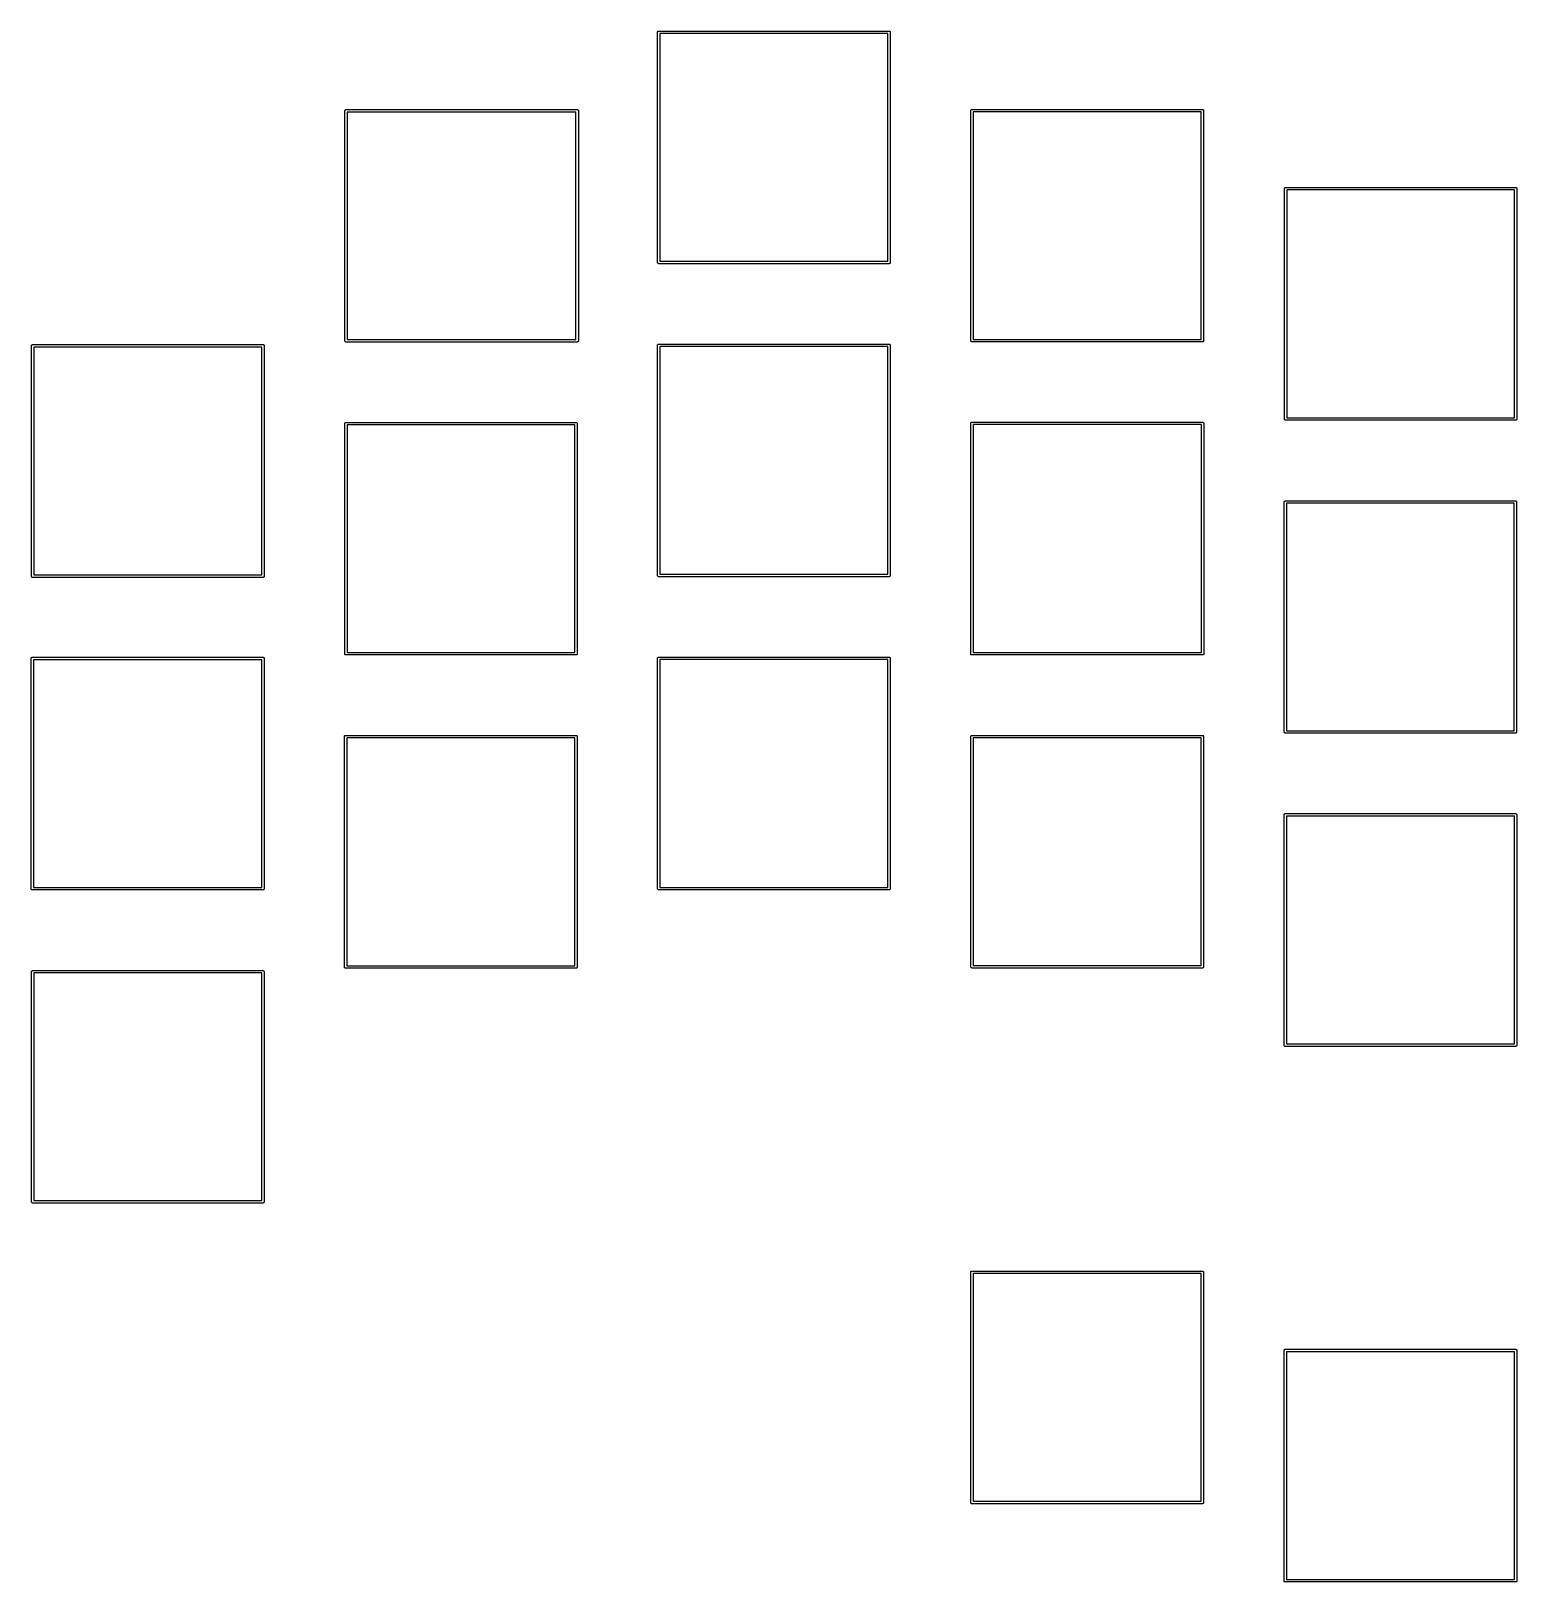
# Model space of a CAD drawing. Extents: x 146.7 to 237.1, y -130.3 to -35.9.
import ezdxf

# ---------------------------------------------------------------- set-up
doc = ezdxf.new("R2010")
doc.units = 0
doc.layers.add('BLACK', color=7, linetype='CONTINUOUS')

msp = doc.modelspace()

# ---------------------------------------------------------------- linework, layer by layer
at = {"layer": 'BLACK', "linetype": 'CONTINUOUS'}
for p, q in [((184.795, -35.96), (184.797, -35.9503)), ((184.795, -49.97), (184.795, -35.96)), ((184.796, -35.947), (184.798, -35.9441)), ((184.797, -35.9503), (184.796, -35.947)), ((184.798, -35.9441), (184.8, -35.9343)), ((184.8, -35.9343), (184.812, -35.9194)), ((184.812, -35.9194), (184.822, -35.9025)), ((184.822, -35.9025), (184.828, -35.9002)), ((184.828, -35.9002), (184.832, -35.895)), ((184.832, -35.895), (184.852, -35.8917)), ((184.852, -35.8917), (184.87, -35.885)), ((184.87, -35.885), (198.88, -35.885)), ((184.945, -36.035), (184.945, -49.895)), ((198.805, -36.035), (184.945, -36.035)), ((198.805, -49.895), (198.805, -36.035)), ((198.88, -35.885), (198.89, -35.8867)), ((198.89, -35.8867), (198.893, -35.8861)), ((198.893, -35.8861), (198.896, -35.8878)), ((198.896, -35.8878), (198.906, -35.8895)), ((198.906, -35.8895), (198.921, -35.902)), ((198.921, -35.902), (198.937, -35.9118)), ((198.937, -35.9118), (198.94, -35.9181)), ((198.94, -35.9181), (198.945, -35.9225)), ((198.945, -35.9225), (198.948, -35.9417)), ((198.948, -35.9417), (198.955, -35.96)), ((198.955, -35.96), (198.955, -49.97)), ((165.775, -40.74), (165.777, -40.7303)), ((165.775, -54.74), (165.775, -40.74)), ((165.776, -40.727), (165.778, -40.7241)), ((165.777, -40.7303), (165.776, -40.727)), ((165.778, -40.7241), (165.78, -40.7143)), ((165.78, -40.7143), (165.792, -40.6994)), ((165.792, -40.6994), (165.802, -40.6825)), ((165.802, -40.6825), (165.808, -40.6802)), ((165.808, -40.6802), (165.812, -40.675)), ((165.812, -40.675), (165.832, -40.6717)), ((165.832, -40.6717), (165.85, -40.665)), ((165.85, -40.665), (179.91, -40.665)), ((165.925, -40.815), (165.925, -54.665)), ((179.835, -40.815), (165.925, -40.815)), ((179.835, -54.665), (179.835, -40.815)), ((179.91, -40.665), (179.92, -40.6667)), ((179.92, -40.6667), (179.923, -40.6661)), ((179.923, -40.6661), (179.926, -40.6678)), ((179.926, -40.6678), (179.936, -40.6695)), ((179.936, -40.6695), (179.951, -40.682)), ((179.951, -40.682), (179.967, -40.6918)), ((179.967, -40.6918), (179.97, -40.6981)), ((179.97, -40.6981), (179.975, -40.7025)), ((179.975, -40.7025), (179.978, -40.7217)), ((179.978, -40.7217), (179.985, -40.74)), ((179.985, -40.74), (179.985, -54.74)), ((203.855, -40.73), (203.857, -40.7203)), ((203.855, -54.73), (203.855, -40.73)), ((203.856, -40.717), (203.858, -40.7141)), ((203.857, -40.7203), (203.856, -40.717)), ((203.858, -40.7141), (203.86, -40.7043)), ((203.86, -40.7043), (203.872, -40.6894)), ((203.872, -40.6894), (203.882, -40.6725)), ((203.882, -40.6725), (203.888, -40.6702)), ((203.888, -40.6702), (203.892, -40.665)), ((203.892, -40.665), (203.912, -40.6617)), ((203.912, -40.6617), (203.93, -40.655)), ((203.93, -40.655), (217.94, -40.655)), ((204.005, -40.805), (204.005, -54.655)), ((217.865, -40.805), (204.005, -40.805)), ((217.865, -54.655), (217.865, -40.805)), ((217.94, -40.655), (217.95, -40.6567)), ((217.95, -40.6567), (217.953, -40.6561)), ((217.953, -40.6561), (217.956, -40.6578)), ((217.956, -40.6578), (217.966, -40.6595)), ((217.966, -40.6595), (217.981, -40.672)), ((217.981, -40.672), (217.997, -40.6818)), ((217.997, -40.6818), (218, -40.6881)), ((218, -40.6881), (218.005, -40.6925)), ((218.005, -40.6925), (218.008, -40.7117)), ((218.008, -40.7117), (218.015, -40.73)), ((218.015, -40.73), (218.015, -54.73)), ((222.925, -45.48), (222.927, -45.4703)), ((222.925, -59.49), (222.925, -45.48)), ((222.926, -45.467), (222.928, -45.4641)), ((222.927, -45.4703), (222.926, -45.467)), ((222.928, -45.4641), (222.93, -45.4543)), ((222.93, -45.4543), (222.942, -45.4394)), ((222.942, -45.4394), (222.952, -45.4225)), ((222.952, -45.4225), (222.958, -45.4202)), ((222.958, -45.4202), (222.962, -45.415)), ((222.962, -45.415), (222.982, -45.4117)), ((222.982, -45.4117), (223, -45.405)), ((223, -45.405), (237, -45.405)), ((223.075, -45.555), (223.075, -59.415)), ((236.925, -45.555), (223.075, -45.555)), ((236.925, -59.415), (236.925, -45.555)), ((237, -45.405), (237.01, -45.4067)), ((237.01, -45.4067), (237.013, -45.4061)), ((237.013, -45.4061), (237.016, -45.4078)), ((237.016, -45.4078), (237.026, -45.4095)), ((237.026, -45.4095), (237.041, -45.422)), ((237.041, -45.422), (237.057, -45.4318)), ((237.057, -45.4318), (237.06, -45.4381)), ((237.06, -45.4381), (237.065, -45.4425)), ((237.065, -45.4425), (237.068, -45.4617)), ((237.068, -45.4617), (237.075, -45.48)), ((237.075, -45.48), (237.075, -59.49)), ((184.802, -49.9883), (184.795, -49.97)), ((184.805, -50.0075), (184.802, -49.9883)), ((184.81, -50.0118), (184.805, -50.0075)), ((184.813, -50.0182), (184.81, -50.0118)), ((184.829, -50.028), (184.813, -50.0182)), ((184.945, -49.895), (198.805, -49.895)), ((198.938, -50.0106), (198.928, -50.0275)), ((198.95, -49.9957), (198.938, -50.0106)), ((198.952, -49.9859), (198.95, -49.9957)), ((198.954, -49.983), (198.952, -49.9859)), ((198.955, -49.97), (198.953, -49.9797)), ((198.953, -49.9797), (198.954, -49.983)), ((184.844, -50.0405), (184.829, -50.028)), ((184.854, -50.0422), (184.844, -50.0405)), ((184.857, -50.0439), (184.854, -50.0422)), ((184.86, -50.0433), (184.857, -50.0439)), ((184.87, -50.045), (184.86, -50.0433)), ((198.88, -50.045), (184.87, -50.045)), ((198.898, -50.0383), (198.88, -50.045)), ((198.917, -50.035), (198.898, -50.0383)), ((198.922, -50.0298), (198.917, -50.035)), ((198.928, -50.0275), (198.922, -50.0298)), ((165.782, -54.7583), (165.775, -54.74)), ((165.925, -54.665), (179.835, -54.665)), ((179.985, -54.74), (179.983, -54.7497)), ((203.862, -54.7483), (203.855, -54.73)), ((204.005, -54.655), (217.865, -54.655)), ((218.015, -54.73), (218.013, -54.7397)), ((218.013, -54.7397), (218.014, -54.743)), ((146.705, -55.04), (146.707, -55.0303)), ((146.705, -69.06), (146.705, -55.04)), ((146.706, -55.027), (146.708, -55.0241)), ((146.707, -55.0303), (146.706, -55.027)), ((146.708, -55.0241), (146.71, -55.0143)), ((146.71, -55.0143), (146.722, -54.9994)), ((146.722, -54.9994), (146.732, -54.9825)), ((146.732, -54.9825), (146.738, -54.9802)), ((146.738, -54.9802), (146.743, -54.975)), ((146.743, -54.975), (146.762, -54.9717)), ((146.762, -54.9717), (146.78, -54.965)), ((146.78, -54.965), (160.8, -54.965)), ((146.855, -55.115), (146.855, -68.985)), ((160.725, -55.115), (146.855, -55.115)), ((160.725, -68.985), (160.725, -55.115)), ((160.8, -54.965), (160.81, -54.9667)), ((160.81, -54.9667), (160.813, -54.9661)), ((160.813, -54.9661), (160.816, -54.9678)), ((160.816, -54.9678), (160.826, -54.9695)), ((160.826, -54.9695), (160.841, -54.982)), ((160.841, -54.982), (160.857, -54.9918)), ((160.857, -54.9918), (160.86, -54.9981)), ((160.86, -54.9981), (160.865, -55.0025)), ((160.865, -55.0025), (160.868, -55.0217)), ((160.868, -55.0217), (160.875, -55.04)), ((160.875, -55.04), (160.875, -69.06)), ((165.785, -54.7775), (165.782, -54.7583)), ((165.79, -54.7818), (165.785, -54.7775)), ((165.793, -54.7882), (165.79, -54.7818)), ((165.809, -54.798), (165.793, -54.7882)), ((165.824, -54.8105), (165.809, -54.798)), ((165.834, -54.8122), (165.824, -54.8105)), ((165.837, -54.8139), (165.834, -54.8122)), ((165.84, -54.8133), (165.837, -54.8139)), ((165.85, -54.815), (165.84, -54.8133)), ((179.91, -54.815), (165.85, -54.815)), ((179.928, -54.8083), (179.91, -54.815)), ((179.947, -54.805), (179.928, -54.8083)), ((179.952, -54.7998), (179.947, -54.805)), ((179.958, -54.7975), (179.952, -54.7998)), ((179.968, -54.7806), (179.958, -54.7975)), ((179.98, -54.7657), (179.968, -54.7806)), ((179.982, -54.7559), (179.98, -54.7657)), ((179.984, -54.753), (179.982, -54.7559)), ((179.983, -54.7497), (179.984, -54.753)), ((184.795, -55.01), (184.797, -55.0003)), ((184.795, -69.02), (184.795, -55.01)), ((184.796, -54.997), (184.798, -54.9941)), ((184.797, -55.0003), (184.796, -54.997)), ((184.798, -54.9941), (184.8, -54.9843)), ((184.8, -54.9843), (184.812, -54.9694)), ((184.812, -54.9694), (184.822, -54.9525)), ((184.822, -54.9525), (184.828, -54.9502)), ((184.828, -54.9502), (184.832, -54.945)), ((184.832, -54.945), (184.852, -54.9417)), ((184.852, -54.9417), (184.87, -54.935)), ((184.87, -54.935), (198.88, -54.935)), ((184.945, -55.085), (184.945, -68.945)), ((198.805, -55.085), (184.945, -55.085)), ((198.805, -68.945), (198.805, -55.085)), ((198.88, -54.935), (198.89, -54.9367)), ((198.89, -54.9367), (198.893, -54.9361)), ((198.893, -54.9361), (198.896, -54.9378)), ((198.896, -54.9378), (198.906, -54.9395)), ((198.906, -54.9395), (198.921, -54.952)), ((198.921, -54.952), (198.937, -54.9618)), ((198.937, -54.9618), (198.94, -54.9681)), ((198.94, -54.9681), (198.945, -54.9725)), ((198.945, -54.9725), (198.948, -54.9917)), ((198.948, -54.9917), (198.955, -55.01)), ((198.955, -55.01), (198.955, -69.02)), ((203.865, -54.7675), (203.862, -54.7483)), ((203.87, -54.7719), (203.865, -54.7675)), ((203.873, -54.7782), (203.87, -54.7719)), ((203.889, -54.788), (203.873, -54.7782)), ((203.904, -54.8005), (203.889, -54.788)), ((203.914, -54.8022), (203.904, -54.8005)), ((203.917, -54.8039), (203.914, -54.8022)), ((203.92, -54.8033), (203.917, -54.8039)), ((203.93, -54.805), (203.92, -54.8033)), ((217.94, -54.805), (203.93, -54.805)), ((217.958, -54.7983), (217.94, -54.805)), ((217.977, -54.795), (217.958, -54.7983)), ((217.982, -54.7898), (217.977, -54.795)), ((217.988, -54.7875), (217.982, -54.7898)), ((217.998, -54.7706), (217.988, -54.7875)), ((218.01, -54.7557), (217.998, -54.7706)), ((218.012, -54.7459), (218.01, -54.7557)), ((218.014, -54.743), (218.012, -54.7459)), ((223.075, -59.415), (236.925, -59.415)), ((165.765, -59.78), (165.767, -59.7703)), ((165.765, -73.78), (165.765, -59.78)), ((165.766, -59.767), (165.768, -59.7641)), ((165.767, -59.7703), (165.766, -59.767)), ((165.768, -59.7641), (165.77, -59.7543)), ((165.77, -59.7543), (165.782, -59.7394)), ((165.782, -59.7394), (165.792, -59.7225)), ((165.792, -59.7225), (165.798, -59.7202)), ((165.798, -59.7202), (165.802, -59.715)), ((165.802, -59.715), (165.822, -59.7117)), ((165.822, -59.7117), (165.84, -59.705)), ((165.84, -59.705), (179.84, -59.705)), ((165.915, -59.855), (165.915, -73.705)), ((179.765, -59.855), (165.915, -59.855)), ((179.765, -73.705), (179.765, -59.855)), ((179.84, -59.705), (179.85, -59.7067)), ((179.85, -59.7067), (179.853, -59.7061)), ((179.853, -59.7061), (179.856, -59.7078)), ((179.856, -59.7078), (179.866, -59.7095)), ((179.866, -59.7095), (179.881, -59.722)), ((179.881, -59.722), (179.897, -59.7318)), ((179.897, -59.7318), (179.9, -59.7381)), ((179.9, -59.7381), (179.905, -59.7425)), ((179.905, -59.7425), (179.908, -59.7617)), ((179.908, -59.7617), (179.915, -59.78)), ((179.915, -59.78), (179.915, -73.78)), ((203.845, -59.76), (203.847, -59.7503)), ((203.845, -73.78), (203.845, -59.76)), ((203.846, -59.747), (203.848, -59.7441)), ((203.847, -59.7503), (203.846, -59.747)), ((203.848, -59.7441), (203.85, -59.7343)), ((203.85, -59.7343), (203.862, -59.7194)), ((203.862, -59.7194), (203.872, -59.7025)), ((203.872, -59.7025), (203.878, -59.7002)), ((203.878, -59.7002), (203.882, -59.695)), ((203.882, -59.695), (203.902, -59.6917)), ((203.902, -59.6917), (203.92, -59.685)), ((203.92, -59.685), (217.95, -59.685)), ((203.995, -59.835), (203.995, -73.705)), ((217.875, -59.835), (203.995, -59.835)), ((217.875, -73.705), (217.875, -59.835)), ((217.95, -59.685), (217.96, -59.6867)), ((217.96, -59.6867), (217.963, -59.6861)), ((217.963, -59.6861), (217.966, -59.6878)), ((217.966, -59.6878), (217.976, -59.6895)), ((217.976, -59.6895), (217.991, -59.702)), ((217.991, -59.702), (218.007, -59.7118)), ((218.007, -59.7118), (218.01, -59.7181)), ((218.01, -59.7181), (218.015, -59.7225)), ((218.015, -59.7225), (218.018, -59.7417)), ((218.018, -59.7417), (218.025, -59.76)), ((218.025, -59.76), (218.025, -73.78)), ((222.932, -59.5083), (222.925, -59.49)), ((222.935, -59.5275), (222.932, -59.5083)), ((222.94, -59.5318), (222.935, -59.5275)), ((222.943, -59.5382), (222.94, -59.5318)), ((222.959, -59.548), (222.943, -59.5382)), ((222.974, -59.5605), (222.959, -59.548)), ((222.984, -59.5622), (222.974, -59.5605)), ((222.987, -59.5639), (222.984, -59.5622)), ((222.99, -59.5633), (222.987, -59.5639)), ((223, -59.565), (222.99, -59.5633)), ((237, -59.565), (223, -59.565)), ((237.018, -59.5583), (237, -59.565)), ((237.037, -59.555), (237.018, -59.5583)), ((237.042, -59.5498), (237.037, -59.555)), ((237.048, -59.5475), (237.042, -59.5498)), ((237.058, -59.5306), (237.048, -59.5475)), ((237.07, -59.5157), (237.058, -59.5306)), ((237.072, -59.5059), (237.07, -59.5157)), ((237.074, -59.503), (237.072, -59.5059)), ((237.075, -59.49), (237.073, -59.4997)), ((237.073, -59.4997), (237.074, -59.503)), ((222.915, -64.55), (222.917, -64.5403)), ((222.915, -78.54), (222.915, -64.55)), ((222.916, -64.537), (222.918, -64.5341)), ((222.917, -64.5403), (222.916, -64.537)), ((222.918, -64.5341), (222.92, -64.5243)), ((222.92, -64.5243), (222.932, -64.5094)), ((222.932, -64.5094), (222.942, -64.4925)), ((222.942, -64.4925), (222.948, -64.4902)), ((222.948, -64.4902), (222.952, -64.485)), ((222.952, -64.485), (222.972, -64.4817)), ((222.972, -64.4817), (222.99, -64.475)), ((222.99, -64.475), (236.98, -64.475)), ((223.065, -64.625), (223.065, -78.465)), ((236.905, -64.625), (223.065, -64.625)), ((236.905, -78.465), (236.905, -64.625)), ((236.98, -64.475), (236.99, -64.4767)), ((236.99, -64.4767), (236.993, -64.4761)), ((236.993, -64.4761), (236.996, -64.4778)), ((236.996, -64.4778), (237.006, -64.4795)), ((237.006, -64.4795), (237.021, -64.492)), ((237.021, -64.492), (237.037, -64.5018)), ((237.037, -64.5018), (237.04, -64.5081)), ((237.04, -64.5081), (237.045, -64.5125)), ((237.045, -64.5125), (237.048, -64.5317)), ((237.048, -64.5317), (237.055, -64.55)), ((237.055, -64.55), (237.055, -78.54)), ((146.712, -69.0783), (146.705, -69.06)), ((146.715, -69.0975), (146.712, -69.0783)), ((146.72, -69.1018), (146.715, -69.0975)), ((146.723, -69.1082), (146.72, -69.1018)), ((146.739, -69.118), (146.723, -69.1082)), ((146.754, -69.1305), (146.739, -69.118)), ((146.764, -69.1322), (146.754, -69.1305)), ((146.767, -69.1339), (146.764, -69.1322)), ((146.77, -69.1333), (146.767, -69.1339)), ((146.78, -69.135), (146.77, -69.1333)), ((160.8, -69.135), (146.78, -69.135)), ((146.855, -68.985), (160.725, -68.985)), ((160.818, -69.1283), (160.8, -69.135)), ((160.838, -69.125), (160.818, -69.1283)), ((160.842, -69.1198), (160.838, -69.125)), ((160.848, -69.1175), (160.842, -69.1198)), ((160.858, -69.1006), (160.848, -69.1175)), ((160.87, -69.0857), (160.858, -69.1006)), ((160.872, -69.0759), (160.87, -69.0857)), ((160.874, -69.073), (160.872, -69.0759)), ((160.875, -69.06), (160.873, -69.0697)), ((160.873, -69.0697), (160.874, -69.073)), ((184.802, -69.0383), (184.795, -69.02)), ((184.805, -69.0575), (184.802, -69.0383)), ((184.81, -69.0618), (184.805, -69.0575)), ((184.813, -69.0682), (184.81, -69.0618)), ((184.829, -69.078), (184.813, -69.0682)), ((184.844, -69.0905), (184.829, -69.078)), ((184.854, -69.0922), (184.844, -69.0905)), ((184.857, -69.0939), (184.854, -69.0922)), ((184.86, -69.0933), (184.857, -69.0939)), ((184.87, -69.095), (184.86, -69.0933)), ((198.88, -69.095), (184.87, -69.095)), ((184.945, -68.945), (198.805, -68.945)), ((198.898, -69.0883), (198.88, -69.095)), ((198.917, -69.085), (198.898, -69.0883)), ((198.922, -69.0798), (198.917, -69.085)), ((198.928, -69.0775), (198.922, -69.0798)), ((198.938, -69.0606), (198.928, -69.0775)), ((198.95, -69.0457), (198.938, -69.0606)), ((198.952, -69.0359), (198.95, -69.0457)), ((198.954, -69.033), (198.952, -69.0359)), ((198.955, -69.02), (198.953, -69.0297)), ((198.953, -69.0297), (198.954, -69.033)), ((146.685, -74.07), (146.687, -74.0603)), ((146.685, -88.07), (146.685, -74.07)), ((146.686, -74.057), (146.688, -74.0541)), ((146.687, -74.0603), (146.686, -74.057)), ((146.688, -74.0541), (146.69, -74.0443)), ((146.69, -74.0443), (146.702, -74.0294)), ((146.702, -74.0294), (146.712, -74.0125)), ((146.712, -74.0125), (146.718, -74.0102)), ((146.718, -74.0102), (146.722, -74.005)), ((146.722, -74.005), (146.742, -74.0017)), ((146.742, -74.0017), (146.76, -73.995)), ((146.76, -73.995), (160.8, -73.995)), ((146.835, -74.145), (146.835, -87.995)), ((160.725, -74.145), (146.835, -74.145)), ((160.725, -87.995), (160.725, -74.145)), ((160.8, -73.995), (160.81, -73.9967)), ((160.81, -73.9967), (160.813, -73.9961)), ((160.813, -73.9961), (160.816, -73.9978)), ((160.816, -73.9978), (160.826, -73.9995)), ((160.826, -73.9995), (160.841, -74.012)), ((160.841, -74.012), (160.857, -74.0218)), ((160.857, -74.0218), (160.86, -74.0281)), ((160.86, -74.0281), (160.865, -74.0325)), ((160.865, -74.0325), (160.868, -74.0517)), ((160.868, -74.0517), (160.875, -74.07)), ((160.875, -74.07), (160.875, -88.07)), ((165.772, -73.7983), (165.765, -73.78)), ((165.775, -73.8175), (165.772, -73.7983)), ((165.78, -73.8218), (165.775, -73.8175)), ((165.783, -73.8282), (165.78, -73.8218)), ((165.799, -73.838), (165.783, -73.8282)), ((165.814, -73.8505), (165.799, -73.838)), ((165.824, -73.8522), (165.814, -73.8505)), ((165.827, -73.8539), (165.824, -73.8522)), ((165.83, -73.8533), (165.827, -73.8539)), ((165.84, -73.855), (165.83, -73.8533)), ((179.84, -73.855), (165.84, -73.855)), ((165.915, -73.705), (179.765, -73.705)), ((179.858, -73.8483), (179.84, -73.855)), ((179.877, -73.845), (179.858, -73.8483)), ((179.882, -73.8398), (179.877, -73.845)), ((179.888, -73.8375), (179.882, -73.8398)), ((179.898, -73.8206), (179.888, -73.8375)), ((179.91, -73.8057), (179.898, -73.8206)), ((179.912, -73.7959), (179.91, -73.8057)), ((179.914, -73.793), (179.912, -73.7959)), ((179.915, -73.78), (179.913, -73.7897)), ((179.913, -73.7897), (179.914, -73.793)), ((184.795, -74.06), (184.797, -74.0503)), ((184.795, -88.07), (184.795, -74.06)), ((184.796, -74.047), (184.798, -74.0441)), ((184.797, -74.0503), (184.796, -74.047)), ((184.798, -74.0441), (184.8, -74.0343)), ((184.8, -74.0343), (184.812, -74.0194)), ((184.812, -74.0194), (184.822, -74.0025)), ((184.822, -74.0025), (184.828, -74.0002)), ((184.828, -74.0002), (184.832, -73.995)), ((184.832, -73.995), (184.852, -73.9917)), ((184.852, -73.9917), (184.87, -73.985)), ((184.87, -73.985), (198.88, -73.985)), ((184.945, -74.135), (184.945, -87.995)), ((198.805, -74.135), (184.945, -74.135)), ((198.805, -87.995), (198.805, -74.135)), ((198.88, -73.985), (198.89, -73.9867)), ((198.89, -73.9867), (198.893, -73.9861)), ((198.893, -73.9861), (198.896, -73.9878)), ((198.896, -73.9878), (198.906, -73.9895)), ((198.906, -73.9895), (198.921, -74.002)), ((198.921, -74.002), (198.937, -74.0118)), ((198.937, -74.0118), (198.94, -74.0181)), ((198.94, -74.0181), (198.945, -74.0225)), ((198.945, -74.0225), (198.948, -74.0417)), ((198.948, -74.0417), (198.955, -74.06)), ((198.955, -74.06), (198.955, -88.07)), ((203.852, -73.7983), (203.845, -73.78)), ((203.855, -73.8175), (203.852, -73.7983)), ((203.86, -73.8218), (203.855, -73.8175)), ((203.863, -73.8282), (203.86, -73.8218)), ((203.879, -73.838), (203.863, -73.8282)), ((203.894, -73.8505), (203.879, -73.838)), ((203.904, -73.8522), (203.894, -73.8505)), ((203.907, -73.8539), (203.904, -73.8522)), ((203.91, -73.8533), (203.907, -73.8539)), ((203.92, -73.855), (203.91, -73.8533)), ((217.95, -73.855), (203.92, -73.855)), ((203.995, -73.705), (217.875, -73.705)), ((217.968, -73.8483), (217.95, -73.855)), ((217.987, -73.845), (217.968, -73.8483)), ((217.992, -73.8398), (217.987, -73.845)), ((217.998, -73.8375), (217.992, -73.8398)), ((218.008, -73.8206), (217.998, -73.8375)), ((218.02, -73.8057), (218.008, -73.8206)), ((218.022, -73.7959), (218.02, -73.8057)), ((218.024, -73.793), (218.022, -73.7959)), ((218.025, -73.78), (218.023, -73.7897)), ((218.023, -73.7897), (218.024, -73.793)), ((165.745, -78.82), (165.747, -78.8103)), ((165.745, -92.84), (165.745, -78.82)), ((165.746, -78.807), (165.748, -78.8041)), ((165.747, -78.8103), (165.746, -78.807)), ((165.748, -78.8041), (165.75, -78.7943)), ((165.75, -78.7943), (165.762, -78.7794)), ((165.762, -78.7794), (165.772, -78.7625)), ((165.772, -78.7625), (165.778, -78.7602)), ((165.778, -78.7602), (165.782, -78.755)), ((165.782, -78.755), (165.802, -78.7517)), ((165.802, -78.7517), (165.82, -78.745)), ((165.82, -78.745), (179.84, -78.745)), ((165.895, -78.895), (165.895, -92.765)), ((179.765, -78.895), (165.895, -78.895)), ((179.765, -92.765), (179.765, -78.895)), ((179.84, -78.745), (179.85, -78.7467)), ((179.85, -78.7467), (179.853, -78.7461)), ((179.853, -78.7461), (179.856, -78.7478)), ((179.856, -78.7478), (179.866, -78.7495)), ((179.866, -78.7495), (179.881, -78.762)), ((179.881, -78.762), (179.897, -78.7718)), ((179.897, -78.7718), (179.9, -78.7781)), ((179.9, -78.7781), (179.905, -78.7825)), ((179.905, -78.7825), (179.908, -78.8017)), ((179.908, -78.8017), (179.915, -78.82)), ((179.915, -78.82), (179.915, -92.84)), ((203.855, -78.82), (203.857, -78.8103)), ((203.855, -92.83), (203.855, -78.82)), ((203.856, -78.807), (203.858, -78.8041)), ((203.857, -78.8103), (203.856, -78.807)), ((203.858, -78.8041), (203.86, -78.7943)), ((203.86, -78.7943), (203.872, -78.7794)), ((203.872, -78.7794), (203.882, -78.7625)), ((203.882, -78.7625), (203.888, -78.7602)), ((203.888, -78.7602), (203.892, -78.755)), ((203.892, -78.755), (203.912, -78.7517)), ((203.912, -78.7517), (203.93, -78.745)), ((203.93, -78.745), (217.94, -78.745)), ((204.005, -78.895), (204.005, -92.755)), ((217.865, -78.895), (204.005, -78.895)), ((217.865, -92.755), (217.865, -78.895)), ((217.94, -78.745), (217.95, -78.7467)), ((217.95, -78.7467), (217.953, -78.7461)), ((217.953, -78.7461), (217.956, -78.7478)), ((217.956, -78.7478), (217.966, -78.7495)), ((217.966, -78.7495), (217.981, -78.762)), ((217.981, -78.762), (217.997, -78.7718)), ((217.997, -78.7718), (218, -78.7781)), ((218, -78.7781), (218.005, -78.7825)), ((218.005, -78.7825), (218.008, -78.8017)), ((218.008, -78.8017), (218.015, -78.82)), ((218.015, -78.82), (218.015, -92.83)), ((222.922, -78.5583), (222.915, -78.54)), ((222.925, -78.5775), (222.922, -78.5583)), ((222.93, -78.5819), (222.925, -78.5775)), ((222.933, -78.5882), (222.93, -78.5819)), ((222.949, -78.598), (222.933, -78.5882)), ((222.964, -78.6105), (222.949, -78.598)), ((222.974, -78.6122), (222.964, -78.6105)), ((222.977, -78.6139), (222.974, -78.6122)), ((222.98, -78.6133), (222.977, -78.6139)), ((222.99, -78.615), (222.98, -78.6133)), ((236.98, -78.615), (222.99, -78.615)), ((223.065, -78.465), (236.905, -78.465)), ((236.998, -78.6083), (236.98, -78.615)), ((237.017, -78.605), (236.998, -78.6083)), ((237.022, -78.5998), (237.017, -78.605)), ((237.028, -78.5975), (237.022, -78.5998)), ((237.038, -78.5806), (237.028, -78.5975)), ((237.05, -78.5657), (237.038, -78.5806)), ((237.052, -78.5559), (237.05, -78.5657)), ((237.054, -78.553), (237.052, -78.5559)), ((237.055, -78.54), (237.053, -78.5497)), ((237.053, -78.5497), (237.054, -78.553)), ((222.905, -83.58), (222.907, -83.5703)), ((222.905, -97.6), (222.905, -83.58)), ((222.906, -83.567), (222.908, -83.5641)), ((222.907, -83.5703), (222.906, -83.567)), ((222.908, -83.5641), (222.91, -83.5543)), ((222.91, -83.5543), (222.922, -83.5394)), ((222.922, -83.5394), (222.932, -83.5225)), ((222.932, -83.5225), (222.938, -83.5202)), ((222.938, -83.5202), (222.942, -83.515)), ((222.942, -83.515), (222.962, -83.5117)), ((222.962, -83.5117), (222.98, -83.505)), ((222.98, -83.505), (236.99, -83.505)), ((223.055, -83.655), (223.055, -97.525)), ((236.915, -83.655), (223.055, -83.655)), ((236.915, -97.525), (236.915, -83.655)), ((236.99, -83.505), (237, -83.5067)), ((237, -83.5067), (237.003, -83.5061)), ((237.003, -83.5061), (237.006, -83.5078)), ((237.006, -83.5078), (237.016, -83.5095)), ((237.016, -83.5095), (237.031, -83.522)), ((237.031, -83.522), (237.047, -83.5318)), ((237.047, -83.5318), (237.05, -83.5381)), ((237.05, -83.5381), (237.055, -83.5425)), ((237.055, -83.5425), (237.058, -83.5617)), ((237.058, -83.5617), (237.065, -83.58)), ((237.065, -83.58), (237.065, -97.6)), ((146.692, -88.0883), (146.685, -88.07)), ((146.695, -88.1075), (146.692, -88.0883)), ((146.7, -88.1118), (146.695, -88.1075)), ((146.703, -88.1182), (146.7, -88.1118)), ((146.719, -88.128), (146.703, -88.1182)), ((146.734, -88.1405), (146.719, -88.128)), ((146.744, -88.1422), (146.734, -88.1405)), ((146.747, -88.1439), (146.744, -88.1422)), ((146.75, -88.1433), (146.747, -88.1439)), ((146.76, -88.145), (146.75, -88.1433)), ((160.8, -88.145), (146.76, -88.145)), ((146.835, -87.995), (160.725, -87.995)), ((160.818, -88.1383), (160.8, -88.145)), ((160.838, -88.135), (160.818, -88.1383)), ((160.842, -88.1298), (160.838, -88.135)), ((160.848, -88.1275), (160.842, -88.1298)), ((160.858, -88.1106), (160.848, -88.1275)), ((160.87, -88.0957), (160.858, -88.1106)), ((160.872, -88.0859), (160.87, -88.0957)), ((160.874, -88.083), (160.872, -88.0859)), ((160.875, -88.07), (160.873, -88.0797)), ((160.873, -88.0797), (160.874, -88.083)), ((184.802, -88.0883), (184.795, -88.07)), ((184.805, -88.1075), (184.802, -88.0883)), ((184.81, -88.1118), (184.805, -88.1075)), ((184.813, -88.1182), (184.81, -88.1118)), ((184.829, -88.128), (184.813, -88.1182)), ((184.844, -88.1405), (184.829, -88.128)), ((184.854, -88.1422), (184.844, -88.1405)), ((184.857, -88.1439), (184.854, -88.1422)), ((184.86, -88.1433), (184.857, -88.1439)), ((184.87, -88.145), (184.86, -88.1433)), ((198.88, -88.145), (184.87, -88.145)), ((184.945, -87.995), (198.805, -87.995)), ((198.898, -88.1383), (198.88, -88.145)), ((198.917, -88.135), (198.898, -88.1383)), ((198.922, -88.1298), (198.917, -88.135)), ((198.928, -88.1275), (198.922, -88.1298)), ((198.938, -88.1106), (198.928, -88.1275)), ((198.95, -88.0957), (198.938, -88.1106)), ((198.952, -88.0859), (198.95, -88.0957)), ((198.954, -88.083), (198.952, -88.0859)), ((198.955, -88.07), (198.953, -88.0797)), ((198.953, -88.0797), (198.954, -88.083)), ((146.715, -93.13), (146.717, -93.1203)), ((146.715, -107.13), (146.715, -93.13)), ((146.716, -93.117), (146.718, -93.1141)), ((146.717, -93.1203), (146.716, -93.117)), ((146.718, -93.1141), (146.72, -93.1043)), ((146.72, -93.1043), (146.732, -93.0894)), ((146.732, -93.0894), (146.742, -93.0725)), ((146.742, -93.0725), (146.748, -93.0702)), ((146.748, -93.0702), (146.752, -93.065)), ((146.752, -93.065), (146.772, -93.0617)), ((146.772, -93.0617), (146.79, -93.055)), ((146.79, -93.055), (160.79, -93.055)), ((146.865, -93.205), (146.865, -107.055)), ((160.715, -93.205), (146.865, -93.205)), ((160.715, -107.055), (160.715, -93.205)), ((160.79, -93.055), (160.8, -93.0567)), ((160.8, -93.0567), (160.803, -93.0561)), ((160.803, -93.0561), (160.806, -93.0578)), ((160.806, -93.0578), (160.816, -93.0595)), ((160.816, -93.0595), (160.831, -93.072)), ((160.831, -93.072), (160.847, -93.0818)), ((160.847, -93.0818), (160.85, -93.0881)), ((160.85, -93.0881), (160.855, -93.0925)), ((160.855, -93.0925), (160.858, -93.1117)), ((160.858, -93.1117), (160.865, -93.13)), ((160.865, -93.13), (160.865, -107.13)), ((165.752, -92.8583), (165.745, -92.84)), ((165.755, -92.8775), (165.752, -92.8583)), ((165.76, -92.8819), (165.755, -92.8775)), ((165.763, -92.8882), (165.76, -92.8819)), ((165.779, -92.898), (165.763, -92.8882)), ((165.794, -92.9105), (165.779, -92.898)), ((165.804, -92.9122), (165.794, -92.9105)), ((165.807, -92.9139), (165.804, -92.9122)), ((165.81, -92.9133), (165.807, -92.9139)), ((165.82, -92.915), (165.81, -92.9133)), ((179.84, -92.915), (165.82, -92.915)), ((165.895, -92.765), (179.765, -92.765)), ((179.858, -92.9083), (179.84, -92.915)), ((179.877, -92.905), (179.858, -92.9083)), ((179.882, -92.8998), (179.877, -92.905)), ((179.888, -92.8975), (179.882, -92.8998)), ((179.898, -92.8806), (179.888, -92.8975)), ((179.91, -92.8657), (179.898, -92.8806)), ((179.912, -92.8559), (179.91, -92.8657)), ((179.914, -92.853), (179.912, -92.8559)), ((179.915, -92.84), (179.913, -92.8497)), ((179.913, -92.8497), (179.914, -92.853)), ((203.862, -92.8483), (203.855, -92.83)), ((203.865, -92.8675), (203.862, -92.8483)), ((203.87, -92.8718), (203.865, -92.8675)), ((203.873, -92.8782), (203.87, -92.8718)), ((203.889, -92.888), (203.873, -92.8782)), ((203.904, -92.9005), (203.889, -92.888)), ((203.914, -92.9022), (203.904, -92.9005)), ((203.917, -92.9039), (203.914, -92.9022)), ((203.92, -92.9033), (203.917, -92.9039)), ((203.93, -92.905), (203.92, -92.9033)), ((217.94, -92.905), (203.93, -92.905)), ((204.005, -92.755), (217.865, -92.755)), ((217.958, -92.8983), (217.94, -92.905)), ((217.977, -92.895), (217.958, -92.8983)), ((217.982, -92.8898), (217.977, -92.895)), ((217.988, -92.8875), (217.982, -92.8898)), ((217.998, -92.8706), (217.988, -92.8875)), ((218.01, -92.8557), (217.998, -92.8706)), ((218.012, -92.8459), (218.01, -92.8557)), ((218.014, -92.843), (218.012, -92.8459)), ((218.015, -92.83), (218.013, -92.8397)), ((218.013, -92.8397), (218.014, -92.843)), ((222.912, -97.6183), (222.905, -97.6)), ((222.915, -97.6375), (222.912, -97.6183)), ((222.92, -97.6418), (222.915, -97.6375)), ((222.923, -97.6482), (222.92, -97.6418)), ((222.939, -97.658), (222.923, -97.6482)), ((222.954, -97.6705), (222.939, -97.658)), ((222.964, -97.6722), (222.954, -97.6705)), ((222.967, -97.6739), (222.964, -97.6722)), ((222.97, -97.6733), (222.967, -97.6739)), ((222.98, -97.675), (222.97, -97.6733)), ((236.99, -97.675), (222.98, -97.675)), ((223.055, -97.525), (236.915, -97.525)), ((237.008, -97.6683), (236.99, -97.675)), ((237.028, -97.665), (237.008, -97.6683)), ((237.032, -97.6598), (237.028, -97.665)), ((237.038, -97.6575), (237.032, -97.6598)), ((237.048, -97.6406), (237.038, -97.6575)), ((237.06, -97.6257), (237.048, -97.6406)), ((237.062, -97.6159), (237.06, -97.6257)), ((237.064, -97.613), (237.062, -97.6159)), ((237.065, -97.6), (237.063, -97.6097)), ((237.063, -97.6097), (237.064, -97.613)), ((146.722, -107.148), (146.715, -107.13)), ((146.725, -107.167), (146.722, -107.148)), ((146.73, -107.172), (146.725, -107.167)), ((146.733, -107.178), (146.73, -107.172)), ((146.749, -107.188), (146.733, -107.178)), ((146.764, -107.2), (146.749, -107.188)), ((146.774, -107.202), (146.764, -107.2)), ((146.777, -107.204), (146.774, -107.202)), ((146.78, -107.203), (146.777, -107.204)), ((146.79, -107.205), (146.78, -107.203)), ((160.79, -107.205), (146.79, -107.205)), ((146.865, -107.055), (160.715, -107.055)), ((160.808, -107.198), (160.79, -107.205)), ((160.827, -107.195), (160.808, -107.198)), ((160.832, -107.19), (160.827, -107.195)), ((160.838, -107.187), (160.832, -107.19)), ((160.848, -107.171), (160.838, -107.187)), ((160.86, -107.156), (160.848, -107.171)), ((160.862, -107.146), (160.86, -107.156)), ((160.864, -107.143), (160.862, -107.146)), ((160.865, -107.13), (160.863, -107.14)), ((160.863, -107.14), (160.864, -107.143)), ((203.862, -111.379), (203.872, -111.363)), ((203.872, -111.363), (203.878, -111.36)), ((203.878, -111.36), (203.882, -111.355)), ((203.882, -111.355), (203.902, -111.352)), ((203.902, -111.352), (203.92, -111.345)), ((203.92, -111.345), (217.94, -111.345)), ((217.94, -111.345), (217.95, -111.347)), ((217.95, -111.347), (217.953, -111.346)), ((217.953, -111.346), (217.956, -111.348)), ((217.956, -111.348), (217.966, -111.35)), ((217.966, -111.35), (217.981, -111.362)), ((217.981, -111.362), (217.997, -111.372)), ((203.845, -111.42), (203.847, -111.41)), ((203.845, -125.43), (203.845, -111.42)), ((203.846, -111.407), (203.848, -111.404)), ((203.847, -111.41), (203.846, -111.407)), ((203.848, -111.404), (203.85, -111.394)), ((203.85, -111.394), (203.862, -111.379)), ((203.995, -111.495), (203.995, -125.355)), ((217.865, -111.495), (203.995, -111.495)), ((217.865, -125.355), (217.865, -111.495)), ((217.997, -111.372), (218, -111.378)), ((218, -111.378), (218.005, -111.382)), ((218.005, -111.382), (218.008, -111.402)), ((218.008, -111.402), (218.015, -111.42)), ((218.015, -111.42), (218.015, -125.43)), ((222.905, -116.18), (222.907, -116.17)), ((222.905, -130.19), (222.905, -116.18)), ((222.906, -116.167), (222.908, -116.164)), ((222.907, -116.17), (222.906, -116.167)), ((222.908, -116.164), (222.91, -116.154)), ((222.91, -116.154), (222.922, -116.139)), ((222.922, -116.139), (222.932, -116.123)), ((222.932, -116.123), (222.938, -116.12)), ((222.938, -116.12), (222.942, -116.115)), ((222.942, -116.115), (222.962, -116.112)), ((222.962, -116.112), (222.98, -116.105)), ((222.98, -116.105), (237, -116.105)), ((223.055, -116.255), (223.055, -130.115)), ((236.925, -116.255), (223.055, -116.255)), ((236.925, -130.115), (236.925, -116.255)), ((237, -116.105), (237.01, -116.107)), ((237.01, -116.107), (237.013, -116.106)), ((237.013, -116.106), (237.016, -116.108)), ((237.016, -116.108), (237.026, -116.11)), ((237.026, -116.11), (237.041, -116.122)), ((237.041, -116.122), (237.057, -116.132)), ((237.057, -116.132), (237.06, -116.138)), ((237.06, -116.138), (237.065, -116.142)), ((237.065, -116.142), (237.068, -116.162)), ((237.068, -116.162), (237.075, -116.18)), ((237.075, -116.18), (237.075, -130.19)), ((203.852, -125.448), (203.845, -125.43)), ((203.855, -125.468), (203.852, -125.448)), ((203.86, -125.472), (203.855, -125.468)), ((203.863, -125.478), (203.86, -125.472)), ((203.879, -125.488), (203.863, -125.478)), ((203.894, -125.5), (203.879, -125.488)), ((203.904, -125.502), (203.894, -125.5)), ((203.907, -125.504), (203.904, -125.502)), ((203.91, -125.503), (203.907, -125.504)), ((203.92, -125.505), (203.91, -125.503)), ((217.94, -125.505), (203.92, -125.505)), ((203.995, -125.355), (217.865, -125.355)), ((217.958, -125.498), (217.94, -125.505)), ((217.977, -125.495), (217.958, -125.498)), ((217.982, -125.49), (217.977, -125.495)), ((217.988, -125.487), (217.982, -125.49)), ((217.998, -125.471), (217.988, -125.487)), ((218.01, -125.456), (217.998, -125.471)), ((218.012, -125.446), (218.01, -125.456)), ((218.014, -125.443), (218.012, -125.446)), ((218.015, -125.43), (218.013, -125.44)), ((218.013, -125.44), (218.014, -125.443)), ((222.912, -130.208), (222.905, -130.19)), ((222.915, -130.227), (222.912, -130.208)), ((222.92, -130.232), (222.915, -130.227)), ((222.923, -130.238), (222.92, -130.232)), ((222.939, -130.248), (222.923, -130.238)), ((223.055, -130.115), (236.925, -130.115)), ((237.058, -130.231), (237.048, -130.247)), ((237.07, -130.216), (237.058, -130.231)), ((237.072, -130.206), (237.07, -130.216)), ((237.074, -130.203), (237.072, -130.206)), ((237.075, -130.19), (237.073, -130.2)), ((237.073, -130.2), (237.074, -130.203)), ((222.954, -130.26), (222.939, -130.248)), ((222.964, -130.262), (222.954, -130.26)), ((222.967, -130.264), (222.964, -130.262)), ((222.97, -130.263), (222.967, -130.264)), ((222.98, -130.265), (222.97, -130.263)), ((237, -130.265), (222.98, -130.265)), ((237.018, -130.258), (237, -130.265)), ((237.037, -130.255), (237.018, -130.258)), ((237.042, -130.25), (237.037, -130.255)), ((237.048, -130.247), (237.042, -130.25))]:
    msp.add_line(p, q, dxfattribs=at)

doc.saveas('drawing.dxf')
